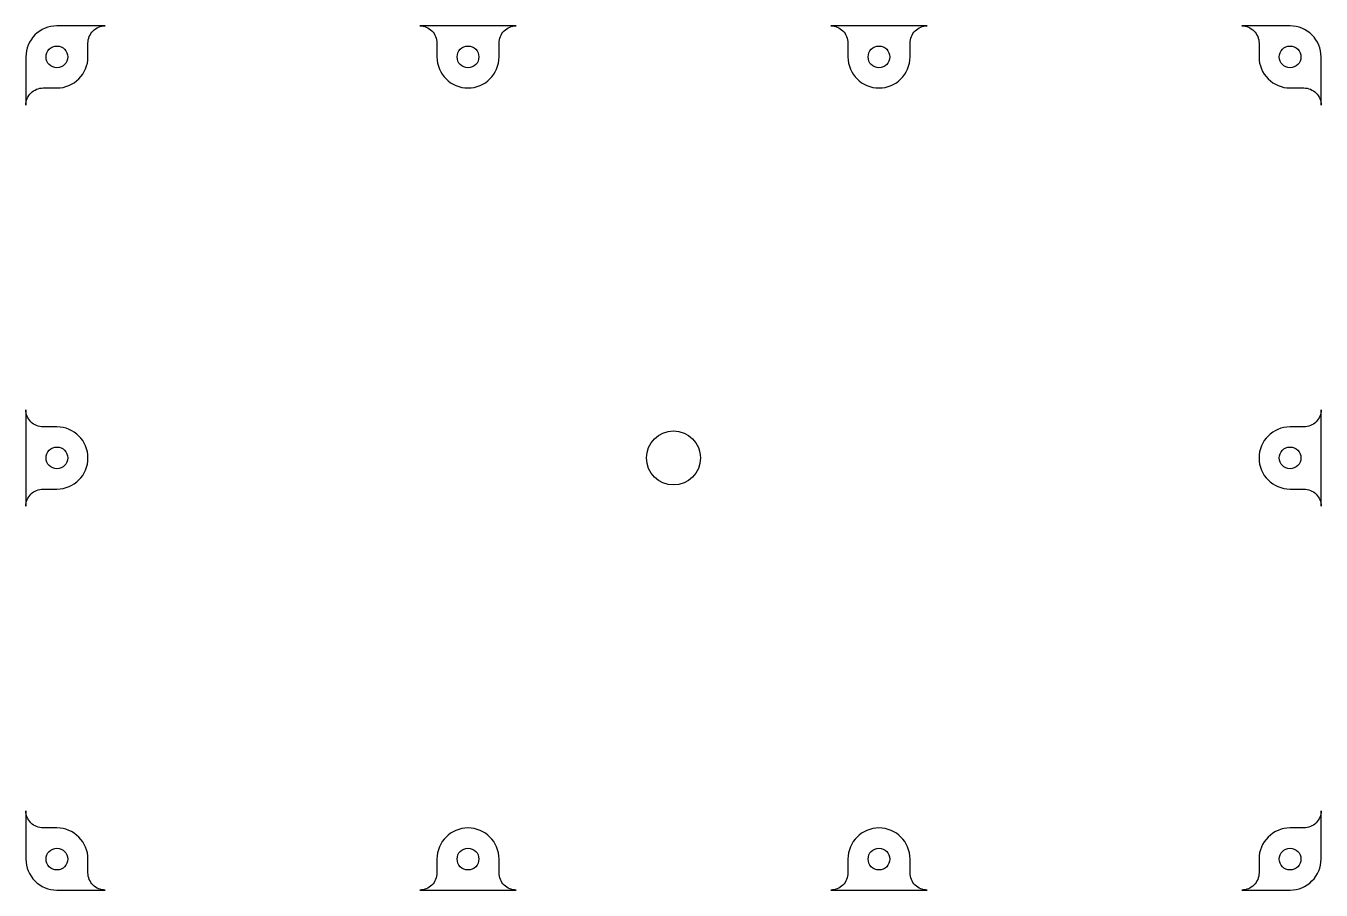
# Model space of a CAD drawing. Header units: millimetres. Extents: x -16 to 134, y -13 to 87.
import ezdxf

# ---------------------------------------------------------------- set-up
doc = ezdxf.new("R2010")
doc.units = ezdxf.units.MM
doc.layers.get('0').update_dxf_attribs({"linetype": 'CONTINUOUS'})

msp = doc.modelspace()

# ---------------------------------------------------------------- linework, layer by layer
for points in [[(-12.54, 80.16, 0.414214), (-8.94, 83.76), (-8.94, 85.36, -0.414214), (-6.94, 87.36), (-12.54, 87.36, 0.414214), (-16.14, 83.76), (-16.14, 78.16, -0.414214), (-14.14, 80.16)], [(40.73, 87.36), (29.53, 87.36, -0.414214), (31.53, 85.36), (31.53, 83.76, 1), (38.73, 83.76), (38.73, 85.36, -0.414214)], [(88.39, 87.36), (77.19, 87.36, -0.414214), (79.19, 85.36), (79.19, 83.76, 1), (86.39, 83.76), (86.39, 85.36, -0.414214)], [(134.06, 78.16), (134.06, 83.76, 0.414214), (130.46, 87.36), (124.86, 87.36, -0.414214), (126.86, 85.36), (126.86, 83.76, 0.414214), (130.46, 80.16), (132.06, 80.16, -0.414214)], [(-12.54, 33.66, 1), (-12.54, 40.86), (-14.14, 40.86, -0.414214), (-16.14, 42.86), (-16.14, 31.66, -0.414214), (-14.14, 33.66)], [(130.46, 40.86, 1), (130.46, 33.66), (132.06, 33.66, -0.414214), (134.06, 31.66), (134.06, 42.86, -0.414214), (132.06, 40.86)], [(-16.14, -3.64), (-16.14, -9.24, 0.414214), (-12.54, -12.84), (-6.94, -12.84, -0.414214), (-8.94, -10.84), (-8.94, -9.24, 0.414214), (-12.54, -5.64), (-14.14, -5.64, -0.414214)], [(130.46, -5.64, 0.414214), (126.86, -9.24), (126.86, -10.84, -0.414214), (124.86, -12.84), (130.46, -12.84, 0.414214), (134.06, -9.24), (134.06, -3.64, -0.414214), (132.06, -5.64)], [(38.73, -10.84), (38.73, -9.24, 1), (31.53, -9.24), (31.53, -10.84, -0.414214), (29.53, -12.84), (40.73, -12.84, -0.414214)], [(86.39, -10.84), (86.39, -9.24, 1), (79.19, -9.24), (79.19, -10.84, -0.414214), (77.19, -12.84), (88.39, -12.84, -0.414214)]]:
    msp.add_lwpolyline(points, format="xyb", close=True)
for centre, radius in [((-12.54, 83.76), 1.26), ((35.13, 83.76), 1.26), ((82.79, 83.76), 1.26), ((130.46, 83.76), 1.26), ((58.96, 37.26), 3.13), ((-12.54, 37.26), 1.26), ((130.46, 37.26), 1.26), ((-12.54, -9.24), 1.26), ((35.13, -9.24), 1.26), ((82.79, -9.24), 1.26), ((130.46, -9.24), 1.26)]:
    msp.add_circle(centre, radius)

doc.saveas('drawing.dxf')
